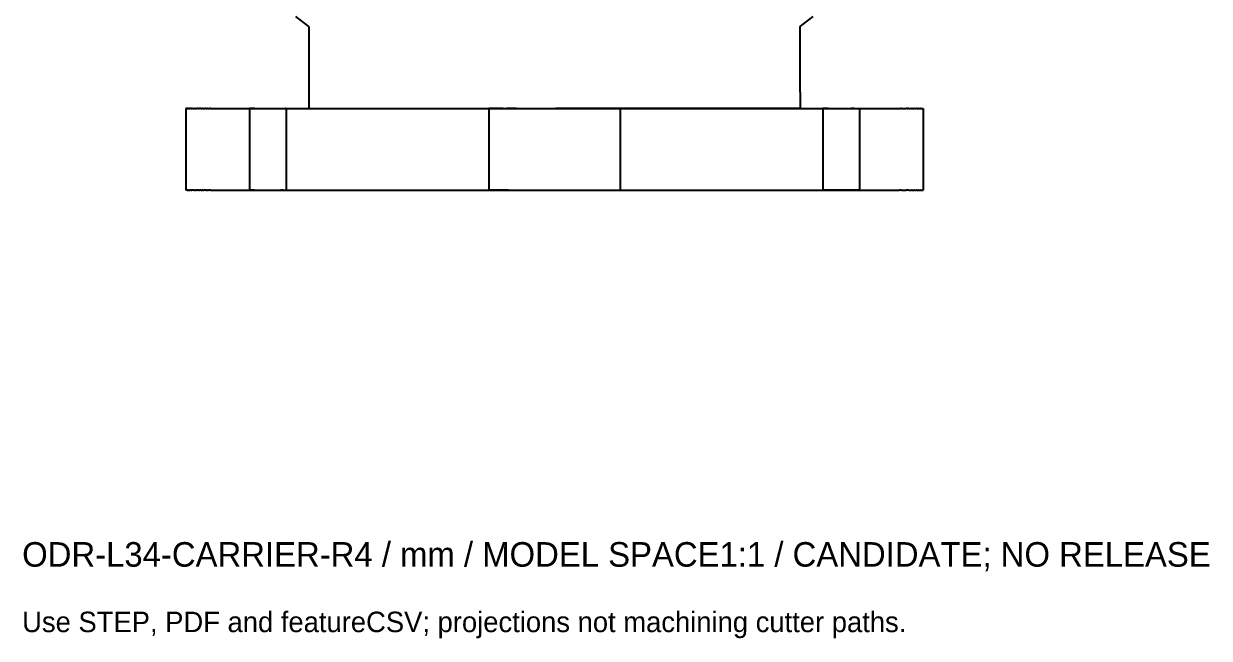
# Model space of a CAD drawing. Header units: millimetres. Extents: x -65 to 188, y -225 to 38.
# Drawn here: x -64.8 to 79.9, y -224.8 to -149.6 of the extents above; entities that cross this region are included whole.
import ezdxf

# ---------------------------------------------------------------- set-up
doc = ezdxf.new("R2010")
doc.units = ezdxf.units.MM
doc.layers.add('FRONT_XZ', color=7, linetype='Continuous')

msp = doc.modelspace()

# ---------------------------------------------------------------- linework, layer by layer
at = {"layer": 'FRONT_XZ'}
for p, q in [((-30, -150), (-31.57, -148.77)), ((30, -150), (31.57, -148.77)), ((-30, -150), (-30, -158)), ((30, -158), (30, -150)), ((-30, -158), (-30, -158.08)), ((-30, -158.08), (-30, -158.16)), ((-30, -158.16), (-30, -158.24)), ((-30, -158.24), (-30, -158.31)), ((-30, -158.31), (-30, -158.39)), ((-30, -158.39), (-30, -158.47)), ((-30, -158.47), (-30, -158.54)), ((-30, -158.54), (-30, -158.62)), ((-30, -158.62), (-30, -158.69)), ((-30, -158.69), (-30, -158.77)), ((-30, -158.77), (-30, -158.84)), ((-30, -158.84), (-30, -158.91)), ((-30, -158.91), (-30, -158.98)), ((-30, -158.98), (-30, -159.04)), ((-30, -159.04), (-30, -159.11)), ((-30, -159.11), (-30, -159.18)), ((-30, -159.18), (-30, -159.24)), ((30, -158), (30, -158.08)), ((30, -158.08), (30, -158.16)), ((30, -158.16), (30, -158.24)), ((30, -158.24), (30, -158.31)), ((30, -158.31), (30, -158.39)), ((30, -158.39), (30, -158.47)), ((30, -158.47), (30, -158.54)), ((30, -158.54), (30, -158.62)), ((30, -158.62), (30, -158.69)), ((30, -158.69), (30, -158.77)), ((30, -158.77), (30, -158.84)), ((30, -158.84), (30, -158.91)), ((30, -158.91), (30, -158.98)), ((30, -158.98), (30, -159.04)), ((30, -159.04), (30, -159.11)), ((30, -159.11), (30, -159.18)), ((30, -159.18), (30, -159.24)), ((-45, -160), (-45, -160)), ((-44.99, -160), (-45, -160)), ((-45, -160), (-45, -170)), ((-44.98, -160), (-44.99, -160)), ((-44.98, -160), (-44.96, -160)), ((-44.94, -160), (-44.96, -160)), ((-44.94, -160), (-44.92, -160)), ((-44.89, -160), (-44.92, -160)), ((-44.85, -160), (-44.89, -160)), ((-44.85, -160), (-44.81, -160)), ((-44.77, -160), (-44.81, -160)), ((-44.77, -160), (-44.72, -160)), ((-44.67, -160), (-44.72, -160)), ((-44.67, -160), (-44.62, -160)), ((-44.56, -160), (-44.62, -160)), ((-44.56, -160), (-44.49, -160)), ((-44.43, -160), (-44.49, -160)), ((-44.36, -160), (-44.43, -160)), ((-44.36, -160), (-44.28, -160)), ((-44.2, -160), (-44.28, -160)), ((-44.2, -160), (-44.12, -160)), ((-44.12, -160), (-44.04, -160)), ((-44.04, -160), (-43.95, -160)), ((-43.86, -160), (-43.95, -160)), ((-43.86, -160), (-43.76, -160)), ((-43.76, -160), (-43.67, -160)), ((-43.57, -160), (-43.67, -160)), ((-43.57, -160), (-43.47, -160)), ((-43.36, -160), (-43.47, -160)), ((-43.36, -160), (-43.26, -160)), ((-43.15, -160), (-43.26, -160)), ((-43.15, -160), (-43.04, -160)), ((-42.93, -160), (-43.04, -160)), ((-42.93, -160), (-42.81, -160)), ((-42.81, -160), (-42.7, -160)), ((-42.59, -160), (-42.7, -160)), ((-42.59, -160), (-42.47, -160)), ((-42.35, -160), (-42.47, -160)), ((-42.35, -160), (-42.24, -160)), ((-42.24, -160), (-42.12, -160)), ((-42, -160), (-42.12, -160)), ((-42, -160), (42, -160)), ((-37.24, -160), (-37.25, -160)), ((-37.25, -160), (-37.25, -160)), ((-37.25, -160), (-37.25, -170)), ((-37.23, -160), (-37.24, -160)), ((-37.22, -160), (-37.23, -160)), ((-37.21, -160), (-37.22, -160)), ((-37.19, -160), (-37.21, -160)), ((-37.16, -160), (-37.19, -160)), ((-37.14, -160), (-37.16, -160)), ((-37.11, -160), (-37.14, -160)), ((-37.07, -160), (-37.11, -160)), ((-37.04, -160), (-37.07, -160)), ((-37, -160), (-37.04, -160)), ((-36.96, -160), (-37, -160)), ((-36.91, -160), (-36.96, -160)), ((-36.86, -160), (-36.91, -160)), ((-36.81, -160), (-36.86, -160)), ((-36.76, -160), (-36.81, -160)), ((-36.7, -160), (-36.76, -160)), ((-36.64, -160), (-36.7, -160)), ((-36.64, -160), (-36.58, -160)), ((-36.58, -160), (-36.51, -160)), ((-36.51, -160), (-36.44, -160)), ((-36.44, -160), (-36.37, -160)), ((-36.37, -160), (-36.3, -160)), ((-36.3, -160), (-36.23, -160)), ((-36.23, -160), (-36.15, -160)), ((-36.15, -160), (-36.07, -160)), ((-36.07, -160), (-35.99, -160)), ((-35.99, -160), (-35.91, -160)), ((-35.91, -160), (-35.83, -160)), ((-35.83, -160), (-35.75, -160)), ((-35.75, -160), (-35.66, -160)), ((-35.66, -160), (-35.58, -160)), ((-35.58, -160), (-35.49, -160)), ((-35.49, -160), (-35.4, -160)), ((-35.4, -160), (-35.31, -160)), ((-35.31, -160), (-35.22, -160)), ((-35.22, -160), (-35.13, -160)), ((-35.13, -160), (-35.04, -160)), ((-35.04, -160), (-34.96, -160)), ((-34.96, -160), (-34.87, -160)), ((-34.87, -160), (-34.78, -160)), ((-34.78, -160), (-34.69, -160)), ((-34.69, -160), (-34.6, -160)), ((-34.6, -160), (-34.51, -160)), ((-34.51, -160), (-34.42, -160)), ((-34.42, -160), (-34.34, -160)), ((-34.34, -160), (-34.25, -160)), ((-34.25, -160), (-34.17, -160)), ((-34.17, -160), (-34.09, -160)), ((-34.09, -160), (-34.01, -160)), ((-34.01, -160), (-33.93, -160)), ((-33.93, -160), (-33.85, -160)), ((-33.85, -160), (-33.77, -160)), ((-33.77, -160), (-33.7, -160)), ((-33.7, -160), (-33.63, -160)), ((-33.63, -160), (-33.56, -160)), ((-33.56, -160), (-33.49, -160)), ((-33.49, -160), (-33.42, -160)), ((-33.42, -160), (-33.36, -160)), ((-33.36, -160), (-33.3, -160)), ((-33.3, -160), (-33.24, -160)), ((-33.24, -160), (-33.19, -160)), ((-33.19, -160), (-33.14, -160)), ((-33.14, -160), (-33.09, -160)), ((-33.09, -160), (-33.04, -160)), ((-33.04, -160), (-33, -160)), ((-33, -160), (-32.96, -160)), ((-32.96, -160), (-32.93, -160)), ((-32.93, -160), (-32.89, -160)), ((-32.89, -160), (-32.86, -160)), ((-32.84, -160), (-32.86, -160)), ((-32.81, -160), (-32.84, -160)), ((-32.81, -160), (-32.79, -160)), ((-32.79, -160), (-32.78, -160)), ((-32.78, -160), (-32.77, -160)), ((-32.77, -160), (-32.76, -160)), ((-32.76, -160), (-32.75, -160)), ((-32.75, -160), (-32.75, -160)), ((-32.75, -160), (-32.75, -170)), ((-30, -159.24), (-30, -159.3)), ((-30, -159.3), (-30, -159.36)), ((-30, -159.36), (-30, -159.41)), ((-30, -159.41), (-30, -159.47)), ((-30, -159.47), (-30, -159.52)), ((-30, -159.52), (-30, -159.57)), ((-30, -159.57), (-30, -159.62)), ((-30, -159.62), (-30, -159.66)), ((-30, -159.66), (-30, -159.71)), ((-30, -159.71), (-30, -159.74)), ((-30, -159.74), (-30, -159.78)), ((-30, -159.78), (-30, -159.82)), ((-30, -159.82), (-30, -159.85)), ((-30, -159.85), (-30, -159.88)), ((-30, -159.88), (-30, -159.9)), ((-30, -159.9), (-30, -159.92)), ((-30, -159.92), (-30, -159.94)), ((-30, -159.94), (-30, -159.96)), ((-30, -159.96), (-30, -159.98)), ((-30, -159.98), (-30, -159.99)), ((-30, -159.99), (-30, -159.99)), ((-30, -159.99), (-30, -160)), ((-30, -160), (-30, -160)), ((-30, -160), (30, -160)), ((-30, -160), (-4.66, -160)), ((-7.98, -160), (-8, -160)), ((-8, -160), (-8, -160)), ((-8, -160), (-7.99, -160)), ((-8, -160), (-8, -170)), ((-7.99, -160), (-7.97, -160)), ((-7.95, -160), (-7.98, -160)), ((-7.97, -160), (-7.94, -160)), ((-7.91, -160), (-7.95, -160)), ((-7.94, -160), (-7.89, -160)), ((-7.85, -160), (-7.91, -160)), ((-7.89, -160), (-7.84, -160)), ((-7.78, -160), (-7.85, -160)), ((-7.84, -160), (-7.77, -160)), ((-7.7, -160), (-7.78, -160)), ((-7.77, -160), (-7.68, -160)), ((-7.61, -160), (-7.7, -160)), ((-7.68, -160), (-7.59, -160)), ((-7.51, -160), (-7.61, -160)), ((-7.59, -160), (-7.48, -160)), ((-7.39, -160), (-7.51, -160)), ((-7.48, -160), (-7.36, -160)), ((-7.26, -160), (-7.39, -160)), ((-7.36, -160), (-7.23, -160)), ((-7.13, -160), (-7.26, -160)), ((-7.23, -160), (-7.09, -160)), ((-6.98, -160), (-7.13, -160)), ((-7.09, -160), (-6.94, -160)), ((-6.81, -160), (-6.98, -160)), ((-6.94, -160), (-6.78, -160)), ((-6.64, -160), (-6.81, -160)), ((-6.78, -160), (-6.6, -160)), ((-6.46, -160), (-6.64, -160)), ((-6.6, -160), (-6.42, -160)), ((-6.27, -160), (-6.46, -160)), ((-6.42, -160), (-6.22, -160)), ((-6.27, -160), (-6.07, -160)), ((-6.22, -160), (-6.02, -160)), ((-6.07, -160), (-5.85, -160)), ((-6.02, -160), (-5.8, -160)), ((-5.63, -160), (-5.85, -160)), ((-5.8, -160), (-5.58, -160)), ((-5.4, -160), (-5.63, -160)), ((-5.58, -160), (-5.35, -160)), ((-5.16, -160), (-5.4, -160)), ((-5.35, -160), (-5.11, -160)), ((-4.92, -160), (-5.16, -160)), ((-5.11, -160), (-4.86, -160)), ((-4.66, -160), (-4.92, -160)), ((-4.86, -160), (-4.6, -160)), ((-4.66, -160), (-4.46, -160)), ((-4.6, -160), (-4.34, -160)), ((-4.46, -160), (-4.26, -160)), ((-4.34, -160), (-4.07, -160)), ((-4.26, -160), (-4.01, -160)), ((-4.07, -160), (-3.79, -160)), ((-4.01, -160), (-3.75, -160)), ((-3.79, -160), (-3.51, -160)), ((-3.75, -160), (-3.5, -160)), ((-3.51, -160), (-3.22, -160)), ((-3.5, -160), (-3.24, -160)), ((-3.24, -160), (-2.99, -160)), ((-3.22, -160), (-2.93, -160)), ((-2.99, -160), (-2.73, -160)), ((-2.93, -160), (-2.63, -160)), ((-2.73, -160), (-2.48, -160)), ((-2.63, -160), (-2.33, -160)), ((-2.48, -160), (-2.22, -160)), ((-2.33, -160), (-2.02, -160)), ((-2.22, -160), (-1.97, -160)), ((-2.02, -160), (-1.72, -160)), ((-1.97, -160), (-1.71, -160)), ((-1.72, -160), (-1.4, -160)), ((-1.71, -160), (-1.46, -160)), ((-1.46, -160), (-1.2, -160)), ((-1.4, -160), (-1.09, -160)), ((-1.2, -160), (-0.95, -160)), ((-1.09, -160), (-0.77, -160)), ((-0.95, -160), (-0.69, -160)), ((-0.77, -160), (-0.46, -160)), ((-0.69, -160), (-0.44, -160)), ((-0.46, -160), (-0.14, -160)), ((-0.44, -160), (-0.18, -160)), ((-0.18, -160), (0.07, -160)), ((-0.14, -160), (0.18, -160)), ((0.07, -160), (0.33, -160)), ((0.49, -160), (0.18, -160)), ((0.33, -160), (0.58, -160)), ((0.81, -160), (0.49, -160)), ((0.58, -160), (0.84, -160)), ((1.13, -160), (0.81, -160)), ((0.84, -160), (1.09, -160)), ((1.09, -160), (1.35, -160)), ((1.44, -160), (1.13, -160)), ((1.35, -160), (1.6, -160)), ((1.75, -160), (1.44, -160)), ((1.6, -160), (1.86, -160)), ((2.06, -160), (1.75, -160)), ((1.86, -160), (2.11, -160)), ((2.37, -160), (2.06, -160)), ((2.11, -160), (2.37, -160)), ((2.67, -160), (2.37, -160)), ((2.37, -160), (2.62, -160)), ((2.62, -160), (2.88, -160)), ((2.96, -160), (2.67, -160)), ((2.88, -160), (3.13, -160)), ((3.26, -160), (2.96, -160)), ((3.13, -160), (3.39, -160)), ((3.54, -160), (3.26, -160)), ((3.39, -160), (3.64, -160)), ((3.83, -160), (3.54, -160)), ((3.64, -160), (3.9, -160)), ((4.1, -160), (3.83, -160)), ((3.9, -160), (4.15, -160)), ((4.37, -160), (4.1, -160)), ((4.15, -160), (4.41, -160)), ((4.63, -160), (4.37, -160)), ((4.66, -160), (4.41, -160)), ((4.89, -160), (4.63, -160)), ((30, -160), (4.66, -160)), ((4.66, -160), (4.92, -160)), ((5.14, -160), (4.89, -160)), ((4.92, -160), (5.16, -160)), ((5.38, -160), (5.14, -160)), ((5.16, -160), (5.4, -160)), ((5.61, -160), (5.38, -160)), ((5.4, -160), (5.63, -160)), ((5.83, -160), (5.61, -160)), ((5.63, -160), (5.85, -160)), ((6.04, -160), (5.83, -160)), ((6.06, -160), (5.85, -160)), ((6.25, -160), (6.04, -160)), ((6.26, -160), (6.06, -160)), ((6.44, -160), (6.25, -160)), ((6.45, -160), (6.26, -160)), ((6.62, -160), (6.44, -160)), ((6.64, -160), (6.45, -160)), ((6.8, -160), (6.62, -160)), ((6.81, -160), (6.64, -160)), ((6.96, -160), (6.8, -160)), ((6.97, -160), (6.81, -160)), ((7.11, -160), (6.96, -160)), ((7.12, -160), (6.97, -160)), ((7.25, -160), (7.11, -160)), ((7.26, -160), (7.12, -160)), ((7.38, -160), (7.25, -160)), ((7.38, -160), (7.26, -160)), ((7.5, -160), (7.38, -160)), ((7.49, -160), (7.38, -160)), ((7.6, -160), (7.49, -160)), ((7.6, -160), (7.5, -160)), ((7.7, -160), (7.6, -160)), ((7.6, -160), (7.69, -160)), ((7.69, -160), (7.77, -160)), ((7.78, -160), (7.7, -160)), ((7.77, -160), (7.84, -160)), ((7.84, -160), (7.78, -160)), ((7.9, -160), (7.84, -160)), ((7.84, -160), (7.9, -160)), ((7.94, -160), (7.9, -160)), ((7.9, -160), (7.94, -160)), ((7.98, -160), (7.94, -160)), ((7.94, -160), (7.97, -160)), ((7.97, -160), (7.99, -160)), ((7.99, -160), (7.98, -160)), ((8, -160), (7.99, -160)), ((8, -160), (7.99, -160)), ((8, -160), (8, -170)), ((30, -159.24), (30, -159.3)), ((30, -159.3), (30, -159.36)), ((30, -159.36), (30, -159.41)), ((30, -159.41), (30, -159.47)), ((30, -159.47), (30, -159.52)), ((30, -159.52), (30, -159.57)), ((30, -159.57), (30, -159.62)), ((30, -159.62), (30, -159.66)), ((30, -159.66), (30, -159.71)), ((30, -159.71), (30, -159.74)), ((30, -159.74), (30, -159.78)), ((30, -159.78), (30, -159.82)), ((30, -159.82), (30, -159.85)), ((30, -159.85), (30, -159.88)), ((30, -159.88), (30, -159.9)), ((30, -159.9), (30, -159.92)), ((30, -159.92), (30, -159.94)), ((30, -159.94), (30, -159.96)), ((30, -159.96), (30, -159.98)), ((30, -159.98), (30, -159.99)), ((30, -159.99), (30, -159.99)), ((30, -159.99), (30, -160)), ((30, -160), (30, -160)), ((32.76, -160), (32.75, -160)), ((32.75, -160), (32.75, -160)), ((32.75, -160), (32.75, -170)), ((32.77, -160), (32.76, -160)), ((32.78, -160), (32.77, -160)), ((32.79, -160), (32.78, -160)), ((32.81, -160), (32.79, -160)), ((32.84, -160), (32.81, -160)), ((32.86, -160), (32.84, -160)), ((32.89, -160), (32.86, -160)), ((32.93, -160), (32.89, -160)), ((32.96, -160), (32.93, -160)), ((33, -160), (32.96, -160)), ((33.04, -160), (33, -160)), ((33.09, -160), (33.04, -160)), ((33.14, -160), (33.09, -160)), ((33.19, -160), (33.14, -160)), ((33.24, -160), (33.19, -160)), ((33.3, -160), (33.24, -160)), ((33.36, -160), (33.3, -160)), ((33.42, -160), (33.36, -160)), ((33.42, -160), (33.49, -160)), ((33.49, -160), (33.56, -160)), ((33.56, -160), (33.63, -160)), ((33.63, -160), (33.7, -160)), ((33.7, -160), (33.77, -160)), ((33.77, -160), (33.85, -160)), ((33.85, -160), (33.93, -160)), ((33.93, -160), (34.01, -160)), ((34.01, -160), (34.09, -160)), ((34.09, -160), (34.17, -160)), ((34.17, -160), (34.25, -160)), ((34.25, -160), (34.34, -160)), ((34.34, -160), (34.42, -160)), ((34.42, -160), (34.51, -160)), ((34.51, -160), (34.6, -160)), ((34.6, -160), (34.69, -160)), ((34.69, -160), (34.78, -160)), ((34.78, -160), (34.87, -160)), ((34.87, -160), (34.96, -160)), ((34.96, -160), (35.04, -160)), ((35.04, -160), (35.13, -160)), ((35.13, -160), (35.22, -160)), ((35.22, -160), (35.31, -160)), ((35.31, -160), (35.4, -160)), ((35.4, -160), (35.49, -160)), ((35.49, -160), (35.58, -160)), ((35.58, -160), (35.66, -160)), ((35.66, -160), (35.75, -160)), ((35.75, -160), (35.83, -160)), ((35.83, -160), (35.91, -160)), ((35.91, -160), (35.99, -160)), ((35.99, -160), (36.07, -160)), ((36.07, -160), (36.15, -160)), ((36.15, -160), (36.23, -160)), ((36.3, -160), (36.23, -160)), ((36.37, -160), (36.3, -160)), ((36.44, -160), (36.37, -160)), ((36.51, -160), (36.44, -160)), ((36.58, -160), (36.51, -160)), ((36.58, -160), (36.64, -160)), ((36.64, -160), (36.7, -160)), ((36.7, -160), (36.76, -160)), ((36.76, -160), (36.81, -160)), ((36.81, -160), (36.86, -160)), ((36.86, -160), (36.91, -160)), ((36.91, -160), (36.96, -160)), ((36.96, -160), (37, -160)), ((37, -160), (37.04, -160)), ((37.04, -160), (37.07, -160)), ((37.07, -160), (37.11, -160)), ((37.11, -160), (37.14, -160)), ((37.14, -160), (37.16, -160)), ((37.16, -160), (37.19, -160)), ((37.19, -160), (37.21, -160)), ((37.21, -160), (37.22, -160)), ((37.22, -160), (37.23, -160)), ((37.23, -160), (37.24, -160)), ((37.24, -160), (37.25, -160)), ((37.25, -160), (37.25, -160)), ((37.25, -160), (37.25, -170)), ((42, -160), (42.12, -160)), ((42.12, -160), (42.24, -160)), ((42.35, -160), (42.24, -160)), ((42.35, -160), (42.47, -160)), ((42.47, -160), (42.59, -160)), ((42.59, -160), (42.7, -160)), ((42.7, -160), (42.81, -160)), ((42.81, -160), (42.93, -160)), ((43.04, -160), (42.93, -160)), ((43.04, -160), (43.15, -160)), ((43.26, -160), (43.15, -160)), ((43.26, -160), (43.36, -160)), ((43.36, -160), (43.47, -160)), ((43.47, -160), (43.57, -160)), ((43.67, -160), (43.57, -160)), ((43.67, -160), (43.76, -160)), ((43.76, -160), (43.86, -160)), ((43.95, -160), (43.86, -160)), ((43.95, -160), (44.04, -160)), ((44.04, -160), (44.12, -160)), ((44.12, -160), (44.2, -160)), ((44.28, -160), (44.2, -160)), ((44.28, -160), (44.36, -160)), ((44.36, -160), (44.43, -160)), ((44.49, -160), (44.43, -160)), ((44.49, -160), (44.56, -160)), ((44.56, -160), (44.62, -160)), ((44.62, -160), (44.67, -160)), ((44.72, -160), (44.67, -160)), ((44.72, -160), (44.77, -160)), ((44.77, -160), (44.81, -160)), ((44.81, -160), (44.85, -160)), ((44.85, -160), (44.89, -160)), ((44.89, -160), (44.92, -160)), ((44.92, -160), (44.94, -160)), ((44.94, -160), (44.96, -160)), ((44.96, -160), (44.98, -160)), ((44.99, -160), (44.98, -160)), ((44.99, -160), (45, -160)), ((45, -160), (45, -160)), ((45, -160), (45, -170)), ((-45, -170), (-45, -170)), ((-44.99, -170), (-45, -170)), ((-44.98, -170), (-44.99, -170)), ((-44.98, -170), (-44.96, -170)), ((-44.94, -170), (-44.96, -170)), ((-44.94, -170), (-44.92, -170)), ((-44.89, -170), (-44.92, -170)), ((-44.85, -170), (-44.89, -170)), ((-44.85, -170), (-44.81, -170)), ((-44.77, -170), (-44.81, -170)), ((-44.77, -170), (-44.72, -170)), ((-44.67, -170), (-44.72, -170)), ((-44.67, -170), (-44.62, -170)), ((-44.56, -170), (-44.62, -170)), ((-44.56, -170), (-44.49, -170)), ((-44.43, -170), (-44.49, -170)), ((-44.36, -170), (-44.43, -170)), ((-44.36, -170), (-44.28, -170)), ((-44.2, -170), (-44.28, -170)), ((-44.12, -170), (-44.2, -170)), ((-44.04, -170), (-44.12, -170)), ((-44.04, -170), (-43.95, -170)), ((-43.86, -170), (-43.95, -170)), ((-43.86, -170), (-43.76, -170)), ((-43.67, -170), (-43.76, -170)), ((-43.57, -170), (-43.67, -170)), ((-43.57, -170), (-43.47, -170)), ((-43.36, -170), (-43.47, -170)), ((-43.36, -170), (-43.26, -170)), ((-43.15, -170), (-43.26, -170)), ((-43.15, -170), (-43.04, -170)), ((-42.93, -170), (-43.04, -170)), ((-42.93, -170), (-42.81, -170)), ((-42.7, -170), (-42.81, -170)), ((-42.59, -170), (-42.7, -170)), ((-42.59, -170), (-42.47, -170)), ((-42.35, -170), (-42.47, -170)), ((-42.35, -170), (-42.24, -170)), ((-42.12, -170), (-42.24, -170)), ((-42, -170), (-42.12, -170)), ((-42, -170), (42, -170)), ((-37.24, -170), (-37.25, -170)), ((-37.25, -170), (-37.25, -170)), ((-37.23, -170), (-37.24, -170)), ((-37.22, -170), (-37.23, -170)), ((-37.21, -170), (-37.22, -170)), ((-37.19, -170), (-37.21, -170)), ((-37.16, -170), (-37.19, -170)), ((-37.14, -170), (-37.16, -170)), ((-37.11, -170), (-37.14, -170)), ((-37.07, -170), (-37.11, -170)), ((-37.04, -170), (-37.07, -170)), ((-37, -170), (-37.04, -170)), ((-36.96, -170), (-37, -170)), ((-36.91, -170), (-36.96, -170)), ((-36.86, -170), (-36.91, -170)), ((-36.81, -170), (-36.86, -170)), ((-36.76, -170), (-36.81, -170)), ((-36.7, -170), (-36.76, -170)), ((-36.64, -170), (-36.7, -170)), ((-36.64, -170), (-36.58, -170)), ((-36.58, -170), (-36.51, -170)), ((-36.51, -170), (-36.44, -170)), ((-36.44, -170), (-36.37, -170)), ((-36.37, -170), (-36.3, -170)), ((-36.3, -170), (-36.23, -170)), ((-36.23, -170), (-36.15, -170)), ((-36.15, -170), (-36.07, -170)), ((-36.07, -170), (-35.99, -170)), ((-35.99, -170), (-35.91, -170)), ((-35.91, -170), (-35.83, -170)), ((-35.83, -170), (-35.75, -170)), ((-35.75, -170), (-35.66, -170)), ((-35.66, -170), (-35.58, -170)), ((-35.58, -170), (-35.49, -170)), ((-35.49, -170), (-35.4, -170)), ((-35.4, -170), (-35.31, -170)), ((-35.31, -170), (-35.22, -170)), ((-35.22, -170), (-35.13, -170)), ((-35.13, -170), (-35.04, -170)), ((-35.04, -170), (-34.96, -170)), ((-34.96, -170), (-34.87, -170)), ((-34.87, -170), (-34.78, -170)), ((-34.78, -170), (-34.69, -170)), ((-34.69, -170), (-34.6, -170)), ((-34.6, -170), (-34.51, -170)), ((-34.51, -170), (-34.42, -170)), ((-34.42, -170), (-34.34, -170)), ((-34.34, -170), (-34.25, -170)), ((-34.25, -170), (-34.17, -170)), ((-34.17, -170), (-34.09, -170)), ((-34.09, -170), (-34.01, -170)), ((-34.01, -170), (-33.93, -170)), ((-33.93, -170), (-33.85, -170)), ((-33.85, -170), (-33.77, -170)), ((-33.77, -170), (-33.7, -170)), ((-33.7, -170), (-33.63, -170)), ((-33.63, -170), (-33.56, -170)), ((-33.56, -170), (-33.49, -170)), ((-33.49, -170), (-33.42, -170)), ((-33.36, -170), (-33.42, -170)), ((-33.3, -170), (-33.36, -170)), ((-33.24, -170), (-33.3, -170)), ((-33.19, -170), (-33.24, -170)), ((-33.14, -170), (-33.19, -170)), ((-33.14, -170), (-33.09, -170)), ((-33.09, -170), (-33.04, -170)), ((-33.04, -170), (-33, -170)), ((-33, -170), (-32.96, -170)), ((-32.96, -170), (-32.93, -170)), ((-32.93, -170), (-32.89, -170)), ((-32.89, -170), (-32.86, -170)), ((-32.86, -170), (-32.84, -170)), ((-32.84, -170), (-32.81, -170)), ((-32.81, -170), (-32.79, -170)), ((-32.79, -170), (-32.78, -170)), ((-32.78, -170), (-32.77, -170)), ((-32.77, -170), (-32.76, -170)), ((-32.76, -170), (-32.75, -170)), ((-32.75, -170), (-32.75, -170)), ((-7.99, -170), (-8, -170)), ((-7.97, -170), (-7.99, -170)), ((-7.94, -170), (-7.97, -170)), ((-7.9, -170), (-7.94, -170)), ((-7.84, -170), (-7.9, -170)), ((-7.77, -170), (-7.84, -170)), ((-7.69, -170), (-7.77, -170)), ((-7.6, -170), (-7.69, -170)), ((-7.49, -170), (-7.6, -170)), ((-7.38, -170), (-7.49, -170)), ((-7.25, -170), (-7.38, -170)), ((-7.11, -170), (-7.25, -170)), ((-6.95, -170), (-7.11, -170)), ((-6.79, -170), (-6.95, -170)), ((-6.62, -170), (-6.79, -170)), ((-6.43, -170), (-6.62, -170)), ((-6.24, -170), (-6.43, -170)), ((-6.04, -170), (-6.24, -170)), ((-5.82, -170), (-6.04, -170)), ((-5.6, -170), (-5.82, -170)), ((-5.6, -170), (-5.37, -170)), ((-5.37, -170), (-5.13, -170)), ((-5.13, -170), (-4.88, -170)), ((-4.88, -170), (-4.62, -170)), ((-4.62, -170), (-4.36, -170)), ((-4.36, -170), (-4.09, -170)), ((-4.09, -170), (-3.81, -170)), ((-3.81, -170), (-3.53, -170)), ((-3.53, -170), (-3.24, -170)), ((-3.24, -170), (-2.95, -170)), ((-2.95, -170), (-2.65, -170)), ((-2.65, -170), (-2.35, -170)), ((-2.35, -170), (-2.04, -170)), ((-2.04, -170), (-1.74, -170)), ((-1.74, -170), (-1.42, -170)), ((-1.42, -170), (-1.11, -170)), ((-1.11, -170), (-0.79, -170)), ((-0.79, -170), (-0.48, -170)), ((-0.48, -170), (-0.16, -170)), ((-0.16, -170), (0.16, -170)), ((0.16, -170), (0.48, -170)), ((0.48, -170), (0.79, -170)), ((0.79, -170), (1.11, -170)), ((1.11, -170), (1.42, -170)), ((1.42, -170), (1.74, -170)), ((1.74, -170), (2.04, -170)), ((2.04, -170), (2.35, -170)), ((2.35, -170), (2.65, -170)), ((2.65, -170), (2.95, -170)), ((2.95, -170), (3.24, -170)), ((3.24, -170), (3.53, -170)), ((3.53, -170), (3.81, -170)), ((3.81, -170), (4.09, -170)), ((4.09, -170), (4.36, -170)), ((4.36, -170), (4.62, -170)), ((4.62, -170), (4.88, -170)), ((4.88, -170), (5.13, -170)), ((5.13, -170), (5.37, -170)), ((5.37, -170), (5.6, -170)), ((5.6, -170), (5.82, -170)), ((5.82, -170), (6.04, -170)), ((6.04, -170), (6.24, -170)), ((6.24, -170), (6.43, -170)), ((6.43, -170), (6.62, -170)), ((6.62, -170), (6.79, -170)), ((6.79, -170), (6.95, -170)), ((6.95, -170), (7.11, -170)), ((7.11, -170), (7.25, -170)), ((7.25, -170), (7.38, -170)), ((7.38, -170), (7.49, -170)), ((7.49, -170), (7.6, -170)), ((7.6, -170), (7.69, -170)), ((7.69, -170), (7.77, -170)), ((7.77, -170), (7.84, -170)), ((7.84, -170), (7.9, -170)), ((7.9, -170), (7.94, -170)), ((7.94, -170), (7.97, -170)), ((7.97, -170), (7.99, -170)), ((7.99, -170), (8, -170)), ((32.76, -170), (32.75, -170)), ((32.75, -170), (32.75, -170)), ((32.77, -170), (32.76, -170)), ((32.78, -170), (32.77, -170)), ((32.79, -170), (32.78, -170)), ((32.81, -170), (32.79, -170)), ((32.84, -170), (32.81, -170)), ((32.86, -170), (32.84, -170)), ((32.89, -170), (32.86, -170)), ((32.93, -170), (32.89, -170)), ((32.96, -170), (32.93, -170)), ((33, -170), (32.96, -170)), ((33.04, -170), (33, -170)), ((33.09, -170), (33.04, -170)), ((33.14, -170), (33.09, -170)), ((33.19, -170), (33.14, -170)), ((33.24, -170), (33.19, -170)), ((33.3, -170), (33.24, -170)), ((33.36, -170), (33.3, -170)), ((33.42, -170), (33.36, -170)), ((33.49, -170), (33.42, -170)), ((33.56, -170), (33.49, -170)), ((33.63, -170), (33.56, -170)), ((33.7, -170), (33.63, -170)), ((33.77, -170), (33.7, -170)), ((33.85, -170), (33.77, -170)), ((33.93, -170), (33.85, -170)), ((34.01, -170), (33.93, -170)), ((34.09, -170), (34.01, -170)), ((34.17, -170), (34.09, -170)), ((34.25, -170), (34.17, -170)), ((34.34, -170), (34.25, -170)), ((34.42, -170), (34.34, -170)), ((34.51, -170), (34.42, -170)), ((34.6, -170), (34.51, -170)), ((34.69, -170), (34.6, -170)), ((34.78, -170), (34.69, -170)), ((34.87, -170), (34.78, -170)), ((34.96, -170), (34.87, -170)), ((35.04, -170), (34.96, -170)), ((35.13, -170), (35.04, -170)), ((35.22, -170), (35.13, -170)), ((35.31, -170), (35.22, -170)), ((35.4, -170), (35.31, -170)), ((35.49, -170), (35.4, -170)), ((35.58, -170), (35.49, -170)), ((35.66, -170), (35.58, -170)), ((35.75, -170), (35.66, -170)), ((35.83, -170), (35.75, -170)), ((35.91, -170), (35.83, -170)), ((35.99, -170), (35.91, -170)), ((36.07, -170), (35.99, -170)), ((36.15, -170), (36.07, -170)), ((36.23, -170), (36.15, -170)), ((36.3, -170), (36.23, -170)), ((36.37, -170), (36.3, -170)), ((36.44, -170), (36.37, -170)), ((36.51, -170), (36.44, -170)), ((36.58, -170), (36.51, -170)), ((36.64, -170), (36.58, -170)), ((36.7, -170), (36.64, -170)), ((36.76, -170), (36.7, -170)), ((36.81, -170), (36.76, -170)), ((36.86, -170), (36.81, -170)), ((36.91, -170), (36.86, -170)), ((36.96, -170), (36.91, -170)), ((37, -170), (36.96, -170)), ((37.04, -170), (37, -170)), ((37.07, -170), (37.04, -170)), ((37.11, -170), (37.07, -170)), ((37.14, -170), (37.11, -170)), ((37.16, -170), (37.14, -170)), ((37.19, -170), (37.16, -170)), ((37.21, -170), (37.19, -170)), ((37.22, -170), (37.21, -170)), ((37.23, -170), (37.22, -170)), ((37.24, -170), (37.23, -170)), ((37.25, -170), (37.24, -170)), ((37.25, -170), (37.25, -170)), ((42, -170), (42.12, -170)), ((42.24, -170), (42.12, -170)), ((42.35, -170), (42.24, -170)), ((42.35, -170), (42.47, -170)), ((42.47, -170), (42.59, -170)), ((42.59, -170), (42.7, -170)), ((42.7, -170), (42.81, -170)), ((42.81, -170), (42.93, -170)), ((43.04, -170), (42.93, -170)), ((43.15, -170), (43.04, -170)), ((43.26, -170), (43.15, -170)), ((43.26, -170), (43.36, -170)), ((43.36, -170), (43.47, -170)), ((43.47, -170), (43.57, -170)), ((43.67, -170), (43.57, -170)), ((43.67, -170), (43.76, -170)), ((43.76, -170), (43.86, -170)), ((43.95, -170), (43.86, -170)), ((43.95, -170), (44.04, -170)), ((44.04, -170), (44.12, -170)), ((44.12, -170), (44.2, -170)), ((44.28, -170), (44.2, -170)), ((44.28, -170), (44.36, -170)), ((44.36, -170), (44.43, -170)), ((44.49, -170), (44.43, -170)), ((44.49, -170), (44.56, -170)), ((44.56, -170), (44.62, -170)), ((44.62, -170), (44.67, -170)), ((44.72, -170), (44.67, -170)), ((44.72, -170), (44.77, -170)), ((44.77, -170), (44.81, -170)), ((44.81, -170), (44.85, -170)), ((44.85, -170), (44.89, -170)), ((44.89, -170), (44.92, -170)), ((44.92, -170), (44.94, -170)), ((44.94, -170), (44.96, -170)), ((44.98, -170), (44.96, -170)), ((44.99, -170), (44.98, -170)), ((44.99, -170), (45, -170)), ((45, -170), (45, -170))]:
    msp.add_line(p, q, dxfattribs=at)

# ---------------------------------------------------------------- texts
for s, height, p in [('ODR-L34-CARRIER-R4 / mm / MODEL SPACE1:1 / CANDIDATE; NO RELEASE', 3, (-65, -216)), ('Use STEP, PDF and featureCSV; projections not machining cutter paths.', 2.5, (-65, -224))]:
    msp.add_text(s, height=height).set_placement(p)

doc.saveas('drawing.dxf')
